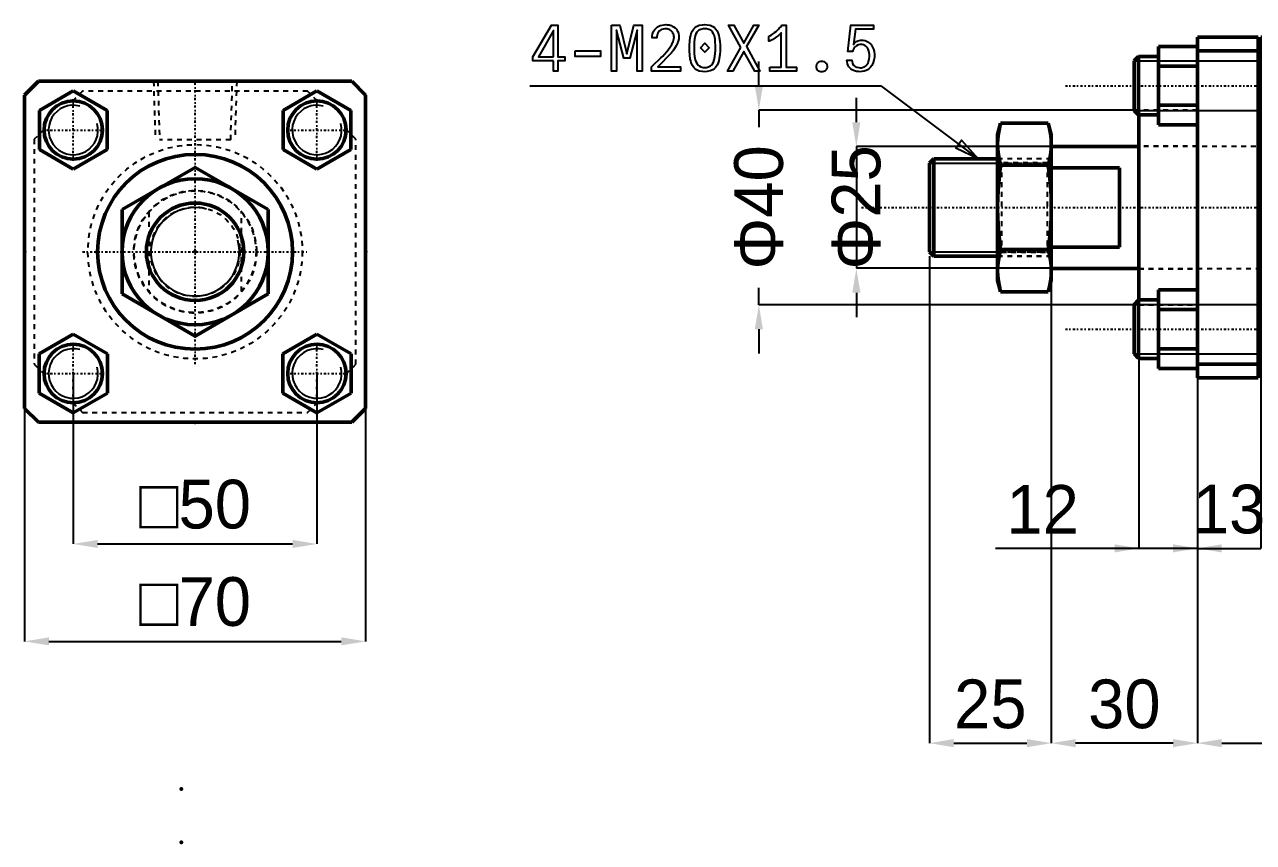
# Model space of a CAD drawing. Header units: millimetres. Extents: x -38 to 620, y -593 to 94.
# Drawn here: x -35 to 217.2, y -121.3 to 46.7 of the extents above; entities that cross this region are included whole.
import ezdxf

# ---------------------------------------------------------------- set-up
doc = ezdxf.new("R2010")
doc.units = ezdxf.units.MM
doc.linetypes.add('Center', pattern=[1.5, 0.45, -0.5, 0.05, -0.5])
doc.linetypes.add('Dashed', pattern=[2, 1, -1])
for name, color, linetype, lineweight in [('2d ConnectionPoints', 7, 'Continuous', 50), ('AM_0', 7, 'Continuous', 50), ('AM_5', 3, 'Continuous', 25), ('AM_7', 7, 'Center', 25), ('AM_9', 6, 'Dashed', 25)]:
    doc.layers.add(name, color=color, linetype=linetype, lineweight=lineweight)
doc.dimstyles.new('ISO-25', dxfattribs={"dimtxt": 2.5, "dimasz": 2.5, "dimexe": 1.25, "dimexo": 0.625, "dimtad": 1, "dimtxsty": 'Standard', "dimcen": 2.5, "dimadec": 0, "dimazin": 0, "dimtfac": 1, "dimtmove": 0, "dimatfit": 3, "dimfxl": 1, "dimarcsym": 0})

# ---------------------------------------------------------------- blocks, each defined once
blk = doc.blocks.new('1_HC_M20X1_5NUT_0_in_HC210_A_SD_40_100_0_A_0__0')
at = {"layer": 'AM_0'}
for p, q in [((-15, 8.66), (0, 17.32)), ((0, 17.32), (15, 8.66)), ((-15, -8.66), (-15, 8.66)), ((15, 8.66), (15, -8.66)), ((0, -17.32), (-15, -8.66)), ((15, -8.66), (0, -17.32))]:
    blk.add_line(p, q, dxfattribs=at)
blk.add_circle((0, 0), 15, dxfattribs=at)
at = {"layer": 'AM_9'}
blk.add_circle((0, 0), 9.19, dxfattribs=at)
blk = doc.blocks.new('2_HC210_A__40_100_0SD__rod__0_in_HC210_A_SD_40_100_0_A_0__0')
at = {"layer": 'AM_0'}
blk.add_circle((0, 0), 10, dxfattribs=at)
at = {"layer": 'AM_5'}
blk.add_arc((0, 0), 9.08, 75, 15, dxfattribs=at)
at = {"layer": 'AM_9'}
for p, q in [((-9.5, 8.12), (-9.5, -8.12)), ((9.5, -8.12), (9.5, 8.12))]:
    blk.add_line(p, q, dxfattribs=at)
blk.add_circle((0, 0), 12.5, dxfattribs=at)
blk = doc.blocks.new('3_A__SD_40_100_A___0__0_in_HC210_A_SD_40_100_0_A_0__0')
at = {"layer": 'AM_0'}
for p, q in [((-32.17, 35), (-35, 32.17)), ((32.17, 35), (-32.17, 35)), ((-25, 33.03), (-31.95, 29.01)), ((-18.05, 29.01), (-25, 33.03)), ((25, 33.03), (18.05, 29.01)), ((31.95, 29.01), (25, 33.03)), ((35, 32.17), (32.17, 35)), ((-35, 32.17), (-35, -32.17)), ((35, -32.17), (35, 32.17)), ((-31.95, 29.01), (-31.95, 20.99)), ((-18.05, 20.99), (-18.05, 29.01)), ((18.05, 29.01), (18.05, 20.99)), ((31.95, 20.99), (31.95, 29.01)), ((-31.95, 20.99), (-25, 16.97)), ((-25, 16.97), (-18.05, 20.99)), ((18.05, 20.99), (25, 16.97)), ((25, 16.97), (31.95, 20.99)), ((-25, -16.92), (-32, -20.96)), ((-18, -20.96), (-25, -16.92)), ((25, -16.92), (18, -20.96)), ((32, -20.96), (25, -16.92)), ((-32, -20.96), (-32, -29.04)), ((-18, -29.04), (-18, -20.96)), ((18, -20.96), (18, -29.04)), ((32, -29.04), (32, -20.96)), ((-32, -29.04), (-25, -33.08)), ((-25, -33.08), (-18, -29.04)), ((18, -29.04), (25, -33.08)), ((25, -33.08), (32, -29.04)), ((-35, -32.17), (-32.17, -35)), ((32.17, -35), (35, -32.17)), ((-32.17, -35), (32.17, -35))]:
    blk.add_line(p, q, dxfattribs=at)
for centre, radius in [((-25, 25), 6), ((25, 25), 6), ((0, 0), 20), ((-25, -25), 6), ((25, -25), 6)]:
    blk.add_circle(centre, radius, dxfattribs=at)
at = {"layer": 'AM_5', "linetype": 'Dashed'}
for p, q in [((-8.53, 35), (-8.16, 23)), ((8.53, 35), (8.16, 23))]:
    blk.add_line(p, q, dxfattribs=at)
at = {"layer": 'AM_5'}
for centre in [(-25, 25), (25, 25), (-25, -25), (25, -25)]:
    blk.add_arc(centre, 5.08, 75, 15, dxfattribs=at)
at = {"layer": 'AM_7'}
for p, q in [((0, -23.1), (0, 35.6)), ((-25, 18.7), (-25, 31.3)), ((25, 18.7), (25, 31.3)), ((-31.3, 25), (-18.7, 25)), ((18.7, 25), (31.3, 25)), ((-23.1, 0), (23.1, 0)), ((-25, -31.3), (-25, -18.7)), ((25, -31.3), (25, -18.7)), ((-31.3, -25), (-18.7, -25)), ((18.7, -25), (31.3, -25))]:
    blk.add_line(p, q, dxfattribs=at)
at = {"layer": 'AM_9'}
for p, q in [((-23.1, 33), (-25.1, 31)), ((23.1, 33), (-23.1, 33)), ((-7.67, 35), (-7.3, 23)), ((7.3, 23), (7.67, 35)), ((25.1, 31), (23.1, 33)), ((-31, 25.1), (-33, 23.1)), ((-33, 23.1), (-33, -23.1)), ((7.3, 23), (-7.3, 23)), ((33, 23.1), (31, 25.1)), ((33, -23.1), (33, 23.1)), ((-33, -23.1), (-31, -25.1)), ((31, -25.1), (33, -23.1)), ((-25.1, -31), (-23.1, -33)), ((23.1, -33), (25.1, -31)), ((-23.1, -33), (23.1, -33))]:
    blk.add_line(p, q, dxfattribs=at)
for radius in [22, 12.6]:
    blk.add_circle((0, 0), radius, dxfattribs=at)
blk = doc.blocks.new('*D4')
at = {"layer": 'AM_5', "color": 0, "lineweight": -2}
for p, q in [((-35, 0), (-35, -80)), ((35, 0), (35, -80)), ((-30, -80), (30, -80))]:
    blk.add_line(p, q, dxfattribs=at)
at = {"layer": 'AM_5', "color": 0}
for points in [[(-30, -79.17), (-30, -80.83), (-35, -80)], [(30, -80.83), (30, -79.17), (35, -80)]]:
    blk.add_solid(points, dxfattribs=at)
at = {"layer": 'Defpoints', "color": 0}
for p in [(-35, 0), (35, 0), (35, -80)]:
    blk.add_point(p, dxfattribs=at)
at = {"layer": 'AM_5', "color": 0, "insert": (0, -71.89), "char_height": 10, "attachment_point": 5}
blk.add_mtext('□70', dxfattribs=at)
blk = doc.blocks.new('*D5')
at = {"layer": 'AM_5', "color": 0, "lineweight": -2}
for p, q in [((-25, -25), (-25, -60)), ((25, -25), (25, -60)), ((-20, -60), (20, -60))]:
    blk.add_line(p, q, dxfattribs=at)
at = {"layer": 'AM_5', "color": 0}
for points in [[(-20, -59.17), (-20, -60.83), (-25, -60)], [(20, -60.83), (20, -59.17), (25, -60)]]:
    blk.add_solid(points, dxfattribs=at)
at = {"layer": 'Defpoints', "color": 0}
for p in [(-25, -25), (25, -25), (25, -60)]:
    blk.add_point(p, dxfattribs=at)
at = {"layer": 'AM_5', "color": 0, "insert": (0, -51.89), "char_height": 10, "attachment_point": 5}
blk.add_mtext('□50', dxfattribs=at)
blk = doc.blocks.new('1_HC_M20X1_5NUT_0_in_HC210_A_SD_40_100_0_A_0__2')
at = {"layer": 'AM_0'}
for p, q in [((-53.38, 17.32), (-54, 15)), ((-53.38, 17.32), (-43.62, 17.32)), ((-43, 15), (-43.62, 17.32)), ((-54, 15), (-54, -15)), ((-43, 15), (-43, -15)), ((-53.38, 8.66), (-43.62, 8.66)), ((-53.38, -8.66), (-43.62, -8.66)), ((-54, -15), (-53.38, -17.32)), ((-43.62, -17.32), (-43, -15)), ((-53.38, -17.32), (-43.62, -17.32))]:
    blk.add_line(p, q, dxfattribs=at)
for points in [[(-53.38, 17.32), (-53.64, 16.24), (-53.83, 15.17), (-53.96, 14.08), (-54, 12.99)], [(-43, 12.99), (-43.04, 14.07), (-43.16, 15.16), (-43.36, 16.24), (-43.62, 17.32)], [(-54, 12.99), (-53.96, 11.91), (-53.84, 10.83), (-53.64, 9.74), (-53.38, 8.66)], [(-43.62, 8.66), (-43.36, 9.74), (-43.17, 10.82), (-43.04, 11.9), (-43, 12.99)], [(-53.38, 8.66), (-53.64, 6.51), (-53.83, 4.35), (-53.96, 2.18), (-54, 0)], [(-43, 0), (-43.04, 2.23), (-43.17, 4.46), (-43.37, 6.56), (-43.62, 8.66)], [(-54, 0), (-53.96, -2.23), (-53.83, -4.46), (-53.63, -6.56), (-53.38, -8.66)], [(-43.62, -8.66), (-43.36, -6.51), (-43.17, -4.35), (-43.04, -2.18), (-43, 0)], [(-53.38, -8.66), (-53.64, -9.74), (-53.83, -10.82), (-53.96, -11.9), (-54, -12.99)], [(-43, -12.99), (-43.04, -11.91), (-43.16, -10.83), (-43.36, -9.74), (-43.62, -8.66)], [(-54, -12.99), (-53.96, -14.07), (-53.84, -15.16), (-53.64, -16.24), (-53.38, -17.32)], [(-43.62, -17.32), (-43.36, -16.24), (-43.17, -15.17), (-43.04, -14.08), (-43, -12.99)]]:
    blk.add_lwpolyline(points, dxfattribs=at)
at = {"layer": 'AM_5', "linetype": 'Dashed'}
for p, q in [((-43, 10), (-54, 10)), ((-43, -10), (-54, -10))]:
    blk.add_line(p, q, dxfattribs=at)
at = {"layer": 'AM_9'}
for p, q in [((-53.19, 9.19), (-54, 10)), ((-43.81, 9.19), (-53.19, 9.19)), ((-53.19, 9.19), (-53.19, -9.19)), ((-43, 10), (-43.81, 9.19)), ((-43.81, 9.19), (-43.81, -9.19)), ((-54, -10), (-53.19, -9.19)), ((-53.19, -9.19), (-43.81, -9.19)), ((-43.81, -9.19), (-43, -10))]:
    blk.add_line(p, q, dxfattribs=at)
blk = doc.blocks.new('2_HC210_A__40_100_0SD__rod__0_in_HC210_A_SD_40_100_0_A_0__2')
at = {"layer": 'AM_0'}
for p, q in [((-25, 12.5), (-43, 12.5)), ((-67.08, 10), (-68, 9.08)), ((-68, 9.08), (-68, -9.08)), ((-54, 10), (-67.08, 10)), ((-67.08, 10), (-67.08, -10)), ((-29, 8.12), (-43, 8.12)), ((-29, -8.12), (-29, 8.12)), ((-68, -9.08), (-67.08, -10)), ((-67.08, -10), (-54, -10)), ((-29, -8.12), (-43, -8.12)), ((-43, -12.5), (-25, -12.5))]:
    blk.add_line(p, q, dxfattribs=at)
at = {"layer": 'AM_5'}
for p, q in [((-68, 9.08), (-54, 9.08)), ((-68, -9.08), (-54, -9.08))]:
    blk.add_line(p, q, dxfattribs=at)
at = {"layer": 'AM_5', "linetype": 'Dashed'}
for p, q in [((-54, 9.08), (-43, 9.08)), ((-43, 10), (-43, 9.08)), ((-54, -9.08), (-43, -9.08)), ((-43, -10), (-43, -9.08))]:
    blk.add_line(p, q, dxfattribs=at)
at = {"layer": 'AM_7'}
blk.add_line((-81.95, 0), (224.95, 0), dxfattribs=at)
at = {"layer": 'AM_9'}
for p, q in [((211, 20), (147, 20)), ((147, 20), (147, -20)), ((147, 12.5), (-25, 12.5)), ((-43, 10), (-54, 10)), ((-54, -10), (-43, -10)), ((-25, -12.5), (147, -12.5)), ((147, -20), (211, -20))]:
    blk.add_line(p, q, dxfattribs=at)
blk = doc.blocks.new('3_A__SD_40_100_A___0__0_in_HC210_A_SD_40_100_0_A_0__2')
at = {"layer": 'AM_0'}
for p, q in [((-21, 33.03), (-13, 33.03)), ((-21, 16.97), (-21, 33.03)), ((-0.5, 35), (-13, 35)), ((-13, -35), (-13, 35)), ((-0.5, 35), (-0.5, -35)), ((-0.5, 33), (0, 33)), ((47, 35), (0, 35)), ((0, 35), (0, -35)), ((47, -35), (47, 35)), ((211, -35), (211, 35)), ((243, 35), (211, 35)), ((243, -35), (243, 35)), ((251, 33.03), (243, 33.03)), ((251, 16.97), (251, 33.03)), ((-25.08, 31), (-26, 30.08)), ((-21, 31), (-25.08, 31)), ((-25.08, 31), (-25.08, 19)), ((-0.5, 32.17), (-13, 32.17)), ((0, 31), (-0.5, 31)), ((47, 32.17), (0, 32.17)), ((211, 31), (47, 31)), ((243, 32.17), (211, 32.17)), ((255.08, 31), (251, 31)), ((256, 30.08), (255.08, 31)), ((255.08, 31), (255.08, 19)), ((-26, 30.08), (-26, 19.92)), ((-21, 29.01), (-13, 29.01)), ((251, 29.01), (243, 29.01)), ((256, 30.08), (256, 19.92)), ((-0.5, 25.1), (0, 25.1)), ((-0.5, 23.1), (0, 23.1)), ((-21, 20.99), (-13, 20.99)), ((251, 20.99), (243, 20.99)), ((-26, 19.92), (-25.08, 19)), ((-25.08, 19), (-21, 19)), ((-25, -19), (-25, 19)), ((47, 19), (211, 19)), ((251, 19), (255.08, 19)), ((255.08, 19), (256, 19.92)), ((-21, 16.97), (-13, 16.97)), ((251, 16.97), (243, 16.97)), ((-21, -16.92), (-13, -16.92)), ((-21, -33.08), (-21, -16.92)), ((251, -16.92), (243, -16.92)), ((251, -33.08), (251, -16.92)), ((-25.08, -19), (-26, -19.92)), ((-26, -19.92), (-26, -30.08)), ((-21, -19), (-25.08, -19)), ((-25.08, -19), (-25.08, -31)), ((211, -19), (47, -19)), ((255.08, -19), (251, -19)), ((256, -19.92), (255.08, -19)), ((255.08, -19), (255.08, -31)), ((256, -19.92), (256, -30.08)), ((-21, -20.96), (-13, -20.96)), ((251, -20.96), (243, -20.96)), ((-0.5, -23.1), (0, -23.1)), ((0, -25.1), (-0.5, -25.1)), ((-26, -30.08), (-25.08, -31)), ((-21, -29.04), (-13, -29.04)), ((251, -29.04), (243, -29.04)), ((255.08, -31), (256, -30.08)), ((-25.08, -31), (-21, -31)), ((-0.5, -32.17), (-13, -32.17)), ((-0.5, -31), (0, -31)), ((47, -32.17), (0, -32.17)), ((47, -31), (211, -31)), ((243, -32.17), (211, -32.17)), ((251, -31), (255.08, -31)), ((-21, -33.08), (-13, -33.08)), ((-0.5, -35), (-13, -35)), ((-0.5, -33), (0, -33)), ((47, -35), (0, -35)), ((243, -35), (211, -35)), ((251, -33.08), (243, -33.08))]:
    blk.add_line(p, q, dxfattribs=at)
at = {"layer": 'AM_5', "linetype": 'Dashed'}
for p, q in [((21.47, 35), (21.84, 23)), ((38.53, 35), (38.16, 23)), ((219.47, 35), (219.84, 23)), ((236.53, 35), (236.16, 23))]:
    blk.add_line(p, q, dxfattribs=at)
at = {"layer": 'AM_5'}
for p, q in [((-0.5, 31), (-0.5, 30.08)), ((-0.5, 31), (-0.5, 19)), ((230.5, 31), (230.5, 30.08)), ((230.5, 31), (230.5, 19)), ((-26, 30.08), (-0.5, 30.08)), ((256, 30.08), (230.5, 30.08)), ((-26, 19.92), (-0.5, 19.92)), ((-0.5, 19), (-0.5, 19.92)), ((256, 19.92), (230.5, 19.92)), ((230.5, 19), (230.5, 19.92)), ((-26, -19.92), (-0.5, -19.92)), ((-0.5, -19), (-0.5, -19.92)), ((-0.5, -19), (-0.5, -31)), ((230.5, -19), (230.5, -19.92)), ((230.5, -19), (230.5, -31)), ((256, -19.92), (230.5, -19.92)), ((-26, -30.08), (-0.5, -30.08)), ((-0.5, -31), (-0.5, -30.08)), ((256, -30.08), (230.5, -30.08)), ((230.5, -31), (230.5, -30.08))]:
    blk.add_line(p, q, dxfattribs=at)
at = {"layer": 'AM_7'}
for p, q in [((30, 35.6), (30, 22.4)), ((228, 35.6), (228, 22.4)), ((-40.1, 25), (270.1, 25)), ((-40.1, -25), (270.1, -25))]:
    blk.add_line(p, q, dxfattribs=at)
at = {"layer": 'AM_9'}
for p, q in [((22.33, 35), (22.7, 23)), ((37.3, 23), (37.67, 35)), ((220.33, 35), (220.7, 23)), ((235.3, 23), (235.67, 35)), ((37.3, 23), (22.7, 23)), ((235.3, 23), (220.7, 23)), ((211, 22), (47, 22)), ((-25, 19), (-25, 20)), ((-13, 20), (-25, 20)), ((211, 20), (47, 20)), ((-13, 12.6), (-25, 12.6)), ((47, 12.5), (-13, 12.5)), ((-25, -12.6), (-13, -12.6)), ((-13, -12.5), (47, -12.5)), ((-25, -20), (-25, -19)), ((-25, -20), (-13, -20)), ((47, -20), (211, -20)), ((47, -22), (211, -22))]:
    blk.add_line(p, q, dxfattribs=at)
blk = doc.blocks.new('*D27')
at = {"layer": 'AM_5', "color": 0, "lineweight": -2}
for p, q in [((193.71, -10.9), (193.71, -60.9)), ((205.71, -25.9), (205.71, -60.9)), ((193.71, -60.9), (164.27, -60.9)), ((205.71, -60.9), (193.71, -60.9)), ((210.71, -60.9), (215.71, -60.9))]:
    blk.add_line(p, q, dxfattribs=at)
at = {"layer": 'AM_5', "color": 0}
for points in [[(188.71, -61.74), (188.71, -60.07), (193.71, -60.9)], [(210.71, -60.07), (210.71, -61.74), (205.71, -60.9)]]:
    blk.add_solid(points, dxfattribs=at)
at = {"layer": 'Defpoints', "color": 0}
for p in [(193.71, -10.9), (205.71, -25.9), (193.71, -60.9)]:
    blk.add_point(p, dxfattribs=at)
at = {"layer": 'AM_5', "color": 0, "insert": (173.94, -52.9), "char_height": 10, "attachment_point": 5}
blk.add_mtext('12', dxfattribs=at)
blk = doc.blocks.new('*D28')
at = {"layer": 'AM_5', "color": 0, "lineweight": -2}
for p, q in [((205.71, -25.9), (205.71, -60.9)), ((218.71, -25.9), (218.71, -60.9)), ((200.71, -60.9), (195.71, -60.9)), ((205.71, -60.9), (218.71, -60.9)), ((223.71, -60.9), (228.71, -60.9))]:
    blk.add_line(p, q, dxfattribs=at)
at = {"layer": 'AM_5', "color": 0}
for points in [[(200.71, -61.74), (200.71, -60.07), (205.71, -60.9)], [(223.71, -60.07), (223.71, -61.74), (218.71, -60.9)]]:
    blk.add_solid(points, dxfattribs=at)
at = {"layer": 'Defpoints', "color": 0}
for p in [(205.71, -25.9), (218.71, -25.9), (218.71, -60.9)]:
    blk.add_point(p, dxfattribs=at)
at = {"layer": 'AM_5', "color": 0, "insert": (212.21, -52.9), "char_height": 10, "attachment_point": 5}
blk.add_mtext('13', dxfattribs=at)
blk = doc.blocks.new('*D33')
at = {"layer": 'AM_5', "color": 0, "lineweight": -2}
for p, q in [((150.71, -0.9), (150.71, -100.9)), ((175.71, -3.4), (175.71, -100.9)), ((155.71, -100.9), (170.71, -100.9))]:
    blk.add_line(p, q, dxfattribs=at)
at = {"layer": 'AM_5', "color": 0}
for points in [[(155.71, -100.07), (155.71, -101.74), (150.71, -100.9)], [(170.71, -101.74), (170.71, -100.07), (175.71, -100.9)]]:
    blk.add_solid(points, dxfattribs=at)
at = {"layer": 'Defpoints', "color": 0}
for p in [(150.71, -0.9), (175.71, -3.4), (175.71, -100.9)]:
    blk.add_point(p, dxfattribs=at)
at = {"layer": 'AM_5', "color": 0, "insert": (163.21, -92.9), "char_height": 10, "attachment_point": 5}
blk.add_mtext('25', dxfattribs=at)
blk = doc.blocks.new('*D34')
at = {"layer": 'AM_5', "color": 0, "lineweight": -2}
for p, q in [((175.71, -3.4), (175.71, -100.9)), ((205.71, -25.9), (205.71, -100.9)), ((200.71, -100.9), (180.71, -100.9))]:
    blk.add_line(p, q, dxfattribs=at)
at = {"layer": 'AM_5', "color": 0}
for points in [[(180.71, -100.07), (180.71, -101.74), (175.71, -100.9)], [(200.71, -101.74), (200.71, -100.07), (205.71, -100.9)]]:
    blk.add_solid(points, dxfattribs=at)
at = {"layer": 'Defpoints', "color": 0}
for p in [(175.71, -3.4), (205.71, -25.9), (175.71, -100.9)]:
    blk.add_point(p, dxfattribs=at)
at = {"layer": 'AM_5', "color": 0, "insert": (190.71, -92.9), "char_height": 10, "attachment_point": 5}
blk.add_mtext('30', dxfattribs=at)
blk = doc.blocks.new('*D35')
at = {"layer": 'AM_5', "color": 0, "lineweight": -2}
for p, q in [((205.71, -25.9), (205.71, -100.9)), ((461.71, -25.9), (461.71, -100.9)), ((210.71, -100.9), (456.71, -100.9))]:
    blk.add_line(p, q, dxfattribs=at)
at = {"layer": 'AM_5', "color": 0}
for points in [[(210.71, -100.07), (210.71, -101.74), (205.71, -100.9)], [(456.71, -101.74), (456.71, -100.07), (461.71, -100.9)]]:
    blk.add_solid(points, dxfattribs=at)
at = {"layer": 'Defpoints', "color": 0}
for p in [(205.71, -25.9), (461.71, -25.9), (461.71, -100.9)]:
    blk.add_point(p, dxfattribs=at)
at = {"layer": 'AM_5', "color": 0, "insert": (333.71, -92.9), "char_height": 10, "attachment_point": 5}
blk.add_mtext('256', dxfattribs=at)
blk = doc.blocks.new('*D36')
at = {"layer": 'AM_5', "color": 0, "lineweight": -2}
for p, q in [((135.71, 26.6), (135.71, 31.6)), ((175.71, 21.6), (135.71, 21.6)), ((135.71, 21.6), (135.71, -3.4)), ((175.71, -3.4), (135.71, -3.4)), ((135.71, -8.4), (135.71, -13.4))]:
    blk.add_line(p, q, dxfattribs=at)
at = {"layer": 'AM_5', "color": 0}
for points in [[(134.87, 26.6), (136.54, 26.6), (135.71, 21.6)], [(136.54, -8.4), (134.87, -8.4), (135.71, -3.4)]]:
    blk.add_solid(points, dxfattribs=at)
at = {"layer": 'Defpoints', "color": 0}
for p in [(175.71, 21.6), (135.71, -3.4), (175.71, -3.4)]:
    blk.add_point(p, dxfattribs=at)
at = {"layer": 'AM_5', "color": 0, "insert": (135.71, 9.1), "char_height": 10, "attachment_point": 5, "rotation": 90}
blk.add_mtext('Φ25', dxfattribs=at)
blk = doc.blocks.new('*D37')
at = {"layer": 'AM_5', "color": 0, "lineweight": -2}
for p, q in [((115.71, 34.1), (115.71, 39.1)), ((193.71, 29.1), (115.71, 29.1)), ((115.71, 29.1), (115.71, 25.6)), ((115.71, -10.9), (115.71, -7.41)), ((193.71, -10.9), (115.71, -10.9)), ((115.71, -15.9), (115.71, -20.9))]:
    blk.add_line(p, q, dxfattribs=at)
at = {"layer": 'AM_5', "color": 0}
for points in [[(114.87, 34.1), (116.54, 34.1), (115.71, 29.1)], [(116.54, -15.9), (114.87, -15.9), (115.71, -10.9)]]:
    blk.add_solid(points, dxfattribs=at)
at = {"layer": 'Defpoints', "color": 0}
for p in [(193.71, 29.1), (115.71, -10.9), (193.71, -10.9)]:
    blk.add_point(p, dxfattribs=at)
at = {"layer": 'AM_5', "color": 0, "insert": (115.71, 9.1), "char_height": 10, "attachment_point": 5, "rotation": 90}
blk.add_mtext('Φ40', dxfattribs=at)

msp = doc.modelspace()

# ---------------------------------------------------------------- linework, layer by layer
at = {"layer": '2d ConnectionPoints'}
for p in [(0, 35), (0, 35), (164.706, 9.097), (175.706, 9.097), (-35, 0), (-35, 0), (0, 0), (0, 0), (0, 0), (0, 0), (0, 0), (0, 0), (0, 0), (0, 0), (0, 0), (35, 0), (35, 0), (0, -35), (0, -35), (-2.818, -110.286), (-2.818, -121.286)]:
    msp.add_point(p, dxfattribs=at)
at = {"layer": 'AM_5'}
for p, q in [((68.706, 34.097), (140.706, 34.097)), ((140.706, 34.097), (160.706, 19.097))]:
    msp.add_line(p, q, dxfattribs=at)
for points in [[(73.555, 39.177), (69.343, 39.177), (69.343, 40.022), (73.178, 46.522), (74.465, 46.522), (74.465, 40.055), (75.869, 40.055), (75.869, 39.177), (74.465, 39.177), (74.465, 37.097), (73.555, 37.097), (73.555, 39.177)], [(73.568, 40.055), (73.568, 45.43), (70.461, 40.055), (73.568, 40.055)], [(85.493, 46.522), (87.17, 46.522), (88.6, 40.633), (90.017, 46.522), (91.72, 46.522), (91.72, 37.097), (90.758, 37.097), (90.758, 45.534), (90.693, 45.502), (89.198, 39.762), (88.015, 39.762), (86.5, 45.502), (86.455, 45.528), (86.455, 37.097), (85.493, 37.097), (85.493, 46.522)], [(94, 38.319), (94, 38.319), (94.428, 38.71), (95.038, 39.282), (95.038, 39.282), (95.61, 39.836), (95.969, 40.194), (95.969, 40.194), (96.314, 40.556), (96.808, 41.125), (96.808, 41.125), (97.273, 41.724), (97.568, 42.141), (97.568, 42.141), (97.828, 42.557), (98.109, 43.149), (98.109, 43.149), (98.261, 43.703), (98.29, 44.052), (98.29, 44.052), (98.281, 44.248), (98.235, 44.525), (98.235, 44.525), (98.148, 44.782), (98.069, 44.943), (98.069, 44.943), (97.974, 45.092), (97.806, 45.289), (97.806, 45.289), (97.609, 45.454), (97.461, 45.547), (97.461, 45.547), (97.303, 45.624), (97.051, 45.708), (97.051, 45.708), (96.782, 45.753), (96.593, 45.762), (96.593, 45.762), (96.385, 45.753), (96.09, 45.706), (96.09, 45.706), (95.815, 45.62), (95.644, 45.541), (95.644, 45.541), (95.485, 45.444), (95.274, 45.27), (95.274, 45.27), (95.095, 45.06), (94.994, 44.9), (94.994, 44.9), (94.91, 44.727), (94.819, 44.443), (94.819, 44.443), (94.77, 44.132), (94.76, 43.909), (93.785, 43.909), (93.785, 43.909), (93.8, 44.243), (93.88, 44.707), (93.88, 44.707), (94.027, 45.128), (94.162, 45.385), (94.162, 45.385), (94.324, 45.62), (94.605, 45.927), (94.605, 45.927), (94.934, 46.181), (95.18, 46.321), (95.18, 46.321), (95.441, 46.435), (95.853, 46.56), (95.853, 46.56), (96.289, 46.626), (96.593, 46.639), (96.593, 46.639), (96.878, 46.627), (97.29, 46.564), (97.29, 46.564), (97.685, 46.448), (97.939, 46.34), (97.939, 46.34), (98.178, 46.209), (98.5, 45.971), (98.5, 45.971), (98.777, 45.683), (98.937, 45.463), (98.937, 45.463), (99.071, 45.223), (99.217, 44.832), (99.217, 44.832), (99.295, 44.404), (99.31, 44.098), (99.31, 44.098), (99.288, 43.751), (99.172, 43.219), (99.172, 43.219), (98.957, 42.671), (98.758, 42.297), (98.758, 42.297), (98.529, 41.926), (98.159, 41.388), (98.159, 41.388), (97.755, 40.874), (97.468, 40.545), (97.468, 40.545), (97.158, 40.211), (96.638, 39.669), (96.638, 39.669), (96.052, 39.078), (95.625, 38.657), (94.936, 37.981), (99.59, 37.975), (99.59, 37.097), (93.655, 37.097), (93.655, 38.007), (94, 38.319)], [(104.6, 36.967), (104.6, 36.967), (104.109, 36.991), (103.464, 37.117), (103.464, 37.117), (102.927, 37.35), (102.63, 37.565), (102.63, 37.565), (102.375, 37.822), (102.059, 38.275), (102.059, 38.275), (101.823, 38.807), (101.711, 39.206), (101.711, 39.206), (101.625, 39.646), (101.533, 40.387), (101.533, 40.387), (101.483, 41.227), (101.473, 41.842), (101.473, 41.842), (101.483, 42.443), (101.533, 43.266), (101.533, 43.266), (101.627, 43.995), (101.714, 44.429), (101.714, 44.429), (101.828, 44.825), (102.066, 45.353), (102.066, 45.353), (102.384, 45.802), (102.64, 46.057), (102.64, 46.057), (102.938, 46.272), (103.473, 46.504), (103.473, 46.504), (104.114, 46.628), (104.6, 46.652), (104.6, 46.652), (105.088, 46.628), (105.732, 46.504), (105.732, 46.504), (106.268, 46.272), (106.566, 46.057), (106.566, 46.057), (106.823, 45.802), (107.141, 45.354), (107.141, 45.354), (107.38, 44.827), (107.496, 44.432), (107.496, 44.432), (107.583, 43.999), (107.678, 43.27), (107.678, 43.27), (107.73, 42.445), (107.739, 41.842), (107.739, 41.842), (107.729, 41.236), (107.676, 40.404), (107.676, 40.404), (107.577, 39.664), (107.486, 39.223), (107.486, 39.223), (107.367, 38.82), (107.123, 38.283), (107.123, 38.283), (106.801, 37.827), (106.543, 37.568), (106.543, 37.568), (106.245, 37.352), (105.713, 37.118), (105.713, 37.118), (105.079, 36.991), (104.6, 36.967)], [(104.6, 37.825), (104.6, 37.825), (104.942, 37.846), (105.394, 37.955), (105.394, 37.955), (105.771, 38.158), (105.981, 38.345), (105.981, 38.345), (106.162, 38.567), (106.386, 38.951), (106.386, 38.951), (106.552, 39.398), (106.631, 39.73), (106.631, 39.73), (106.691, 40.091), (106.755, 40.69), (106.755, 40.69), (106.79, 41.358), (106.797, 41.842), (106.797, 41.842), (106.791, 42.355), (106.76, 43.047), (106.76, 43.047), (106.703, 43.648), (106.651, 43.997), (106.651, 43.997), (106.579, 44.312), (106.421, 44.734), (106.421, 44.734), (106.204, 45.094), (106.027, 45.3), (106.027, 45.3), (105.817, 45.473), (105.431, 45.661), (105.431, 45.661), (104.961, 45.762), (104.6, 45.781), (104.6, 45.781), (104.241, 45.762), (103.774, 45.661), (103.774, 45.661), (103.391, 45.473), (103.183, 45.3), (103.183, 45.3), (103.006, 45.094), (102.79, 44.734), (102.79, 44.734), (102.634, 44.312), (102.562, 43.997), (102.562, 43.997), (102.509, 43.648), (102.452, 43.047), (102.452, 43.047), (102.422, 42.355), (102.416, 41.842), (102.416, 41.842), (102.422, 41.354), (102.456, 40.682), (102.456, 40.682), (102.518, 40.083), (102.575, 39.723), (102.575, 39.723), (102.652, 39.394), (102.815, 38.95), (102.815, 38.95), (103.036, 38.567), (103.215, 38.345), (103.215, 38.345), (103.425, 38.158), (103.802, 37.955), (103.802, 37.955), (104.255, 37.846), (104.6, 37.825)], [(111.995, 41.972), (109.454, 46.522), (110.533, 46.522), (112.619, 42.85), (114.667, 46.522), (115.707, 46.522), (113.165, 42.148), (115.915, 37.097), (114.875, 37.097), (112.606, 41.153), (110.364, 37.097), (109.298, 37.097), (111.995, 41.972)], [(117.922, 37.929), (120.314, 37.929), (120.314, 44.962), (120.314, 44.962), (120.185, 44.833), (119.968, 44.631), (119.968, 44.631), (119.721, 44.419), (119.54, 44.273), (119.54, 44.273), (119.353, 44.128), (119.069, 43.922), (119.069, 43.922), (118.783, 43.73), (118.591, 43.61), (118.591, 43.61), (118.404, 43.502), (118.144, 43.37), (118.144, 43.37), (117.909, 43.275), (117.766, 43.233), (117.766, 44.221), (117.766, 44.221), (117.943, 44.306), (118.223, 44.466), (118.223, 44.466), (118.519, 44.666), (118.725, 44.822), (118.725, 44.822), (118.931, 44.99), (119.232, 45.249), (119.232, 45.249), (119.522, 45.518), (119.709, 45.703), (119.709, 45.703), (119.886, 45.886), (120.124, 46.142), (120.124, 46.142), (120.327, 46.377), (120.444, 46.522), (121.276, 46.522), (121.276, 37.929), (123.447, 37.929), (123.447, 37.097), (117.922, 37.097), (117.922, 37.929)], [(136.47, 36.98), (136.47, 36.98), (136.176, 36.99), (135.758, 37.043), (135.758, 37.043), (135.365, 37.14), (135.118, 37.23), (135.118, 37.23), (134.886, 37.342), (134.574, 37.55), (134.574, 37.55), (134.307, 37.808), (134.153, 38.007), (134.153, 38.007), (134.023, 38.229), (133.882, 38.602), (133.882, 38.602), (133.806, 39.024), (133.792, 39.333), (134.806, 39.333), (134.806, 39.333), (134.825, 39.041), (134.924, 38.66), (134.924, 38.66), (135.107, 38.347), (135.277, 38.176), (135.277, 38.176), (135.477, 38.036), (135.821, 37.884), (135.821, 37.884), (136.216, 37.802), (136.509, 37.786), (136.509, 37.786), (136.76, 37.8), (137.104, 37.872), (137.104, 37.872), (137.407, 38.007), (137.588, 38.131), (137.588, 38.131), (137.75, 38.277), (137.96, 38.529), (137.96, 38.529), (138.129, 38.819), (138.218, 39.034), (138.218, 39.034), (138.291, 39.262), (138.369, 39.619), (138.369, 39.619), (138.412, 39.995), (138.42, 40.256), (138.42, 40.256), (138.412, 40.495), (138.371, 40.842), (138.371, 40.842), (138.295, 41.176), (138.225, 41.39), (138.225, 41.39), (138.139, 41.594), (137.979, 41.869), (137.979, 41.869), (137.784, 42.107), (137.633, 42.245), (137.633, 42.245), (137.467, 42.362), (137.19, 42.489), (137.19, 42.489), (136.878, 42.557), (136.652, 42.57), (136.652, 42.57), (136.41, 42.554), (136.07, 42.471), (136.07, 42.471), (135.755, 42.316), (135.56, 42.174), (135.56, 42.174), (135.382, 42.003), (135.163, 41.704), (135.163, 41.704), (135, 41.352), (134.923, 41.088), (133.935, 41.088), (134.611, 46.548), (139.2, 46.548), (139.2, 45.703), (135.534, 45.703), (135.118, 42.577), (135.118, 42.577), (135.255, 42.745), (135.47, 42.964), (135.47, 42.964), (135.696, 43.145), (135.852, 43.243), (135.852, 43.243), (136.016, 43.324), (136.283, 43.411), (136.283, 43.411), (136.574, 43.458), (136.782, 43.467), (136.782, 43.467), (137.101, 43.45), (137.546, 43.36), (137.546, 43.36), (137.951, 43.193), (138.199, 43.038), (138.199, 43.038), (138.427, 42.854), (138.725, 42.532), (138.725, 42.532), (138.973, 42.154), (139.109, 41.871), (139.109, 41.871), (139.221, 41.57), (139.343, 41.092), (139.343, 41.092), (139.408, 40.585), (139.421, 40.23), (139.421, 40.23), (139.406, 39.857), (139.328, 39.329), (139.328, 39.329), (139.184, 38.841), (139.05, 38.537), (139.05, 38.537), (138.89, 38.255), (138.605, 37.881), (138.605, 37.881), (138.266, 37.567), (138.01, 37.39), (138.01, 37.39), (137.734, 37.242), (137.29, 37.083), (137.29, 37.083), (136.81, 36.997), (136.47, 36.98)], [(78.006, 41.283), (83.206, 41.283), (83.206, 40.113), (78.006, 40.113), (78.006, 41.283)], [(103.729, 41.842), (104.6, 42.817), (105.471, 41.842), (104.6, 40.958), (103.729, 41.842)], [(128.6, 36.915), (128.6, 36.915), (128.41, 36.927), (128.155, 36.991), (128.155, 36.991), (127.934, 37.109), (127.807, 37.217), (127.807, 37.217), (127.699, 37.346), (127.583, 37.569), (127.583, 37.569), (127.52, 37.828), (127.508, 38.02), (127.508, 38.02), (127.52, 38.212), (127.583, 38.471), (127.583, 38.471), (127.699, 38.694), (127.807, 38.823), (127.807, 38.823), (127.934, 38.932), (128.155, 39.05), (128.155, 39.05), (128.41, 39.113), (128.6, 39.125), (128.6, 39.125), (128.792, 39.113), (129.051, 39.05), (129.051, 39.05), (129.274, 38.932), (129.403, 38.823), (129.403, 38.823), (129.511, 38.694), (129.629, 38.471), (129.629, 38.471), (129.693, 38.212), (129.705, 38.02), (129.705, 38.02), (129.693, 37.83), (129.629, 37.573), (129.629, 37.573), (129.511, 37.35), (129.403, 37.221), (129.403, 37.221), (129.274, 37.111), (129.051, 36.992), (129.051, 36.992), (128.792, 36.927), (128.6, 36.915)], [(160.706, 19.097), (156.106, 21.297), (157.306, 22.897), (160.706, 19.097)]]:
    msp.add_lwpolyline(points, dxfattribs=at)

# ---------------------------------------------------------------- block references
for name, p in [('3_A__SD_40_100_A___0__0_in_HC210_A_SD_40_100_0_A_0__2', (218.706, 9.097)), ('3_A__SD_40_100_A___0__0_in_HC210_A_SD_40_100_0_A_0__0', (0, 0)), ('2_HC210_A__40_100_0SD__rod__0_in_HC210_A_SD_40_100_0_A_0__2', (218.706, 9.097)), ('1_HC_M20X1_5NUT_0_in_HC210_A_SD_40_100_0_A_0__2', (218.706, 9.097)), ('1_HC_M20X1_5NUT_0_in_HC210_A_SD_40_100_0_A_0__0', (0, 0)), ('2_HC210_A__40_100_0SD__rod__0_in_HC210_A_SD_40_100_0_A_0__0', (0, 0))]:
    msp.add_blockref(name, p)

# ---------------------------------------------------------------- dimensions: what is measured, and where the dimension line sits
for base, p1, p2, text, picture, middle in [((115.706, -10.903), (193.706, 29.097), (193.706, -10.903), 'Φ40', '*D37', (115.706, 9.097)), ((135.706, -3.403), (175.706, 21.597), (175.706, -3.403), 'Φ25', '*D36', (135.706, 9.097))]:
    dim = msp.add_linear_dim(base=base, p1=p1, p2=p2, angle=90, text=text, dimstyle='ISO-25', override={"dimtxt": 10, "dimasz": 5, "dimexe": 0, "dimexo": 0, "dimgap": 3}, dxfattribs=at)
    dim.commit()
    dim.dimension.update_dxf_attribs({"geometry": picture, "text_midpoint": middle, "dimtype": 160, "text_rotation": 90})
for base, p1, p2, text, picture, middle in [((35, -80), (-35, 0), (35, 0), '□70', '*D4', (0, -80)), ((175.706, -100.903), (150.706, -0.903), (175.706, -3.403), '25', '*D33', (163.206, -100.903)), ((175.706, -100.903), (205.706, -25.903), (175.706, -3.403), '30', '*D34', (190.706, -100.903)), ((193.706, -60.903), (205.706, -25.903), (193.706, -10.903), '12', '*D27', (173.94, -60.903)), ((25, -60), (-25, -25), (25, -25), '□50', '*D5', (0, -60)), ((218.706, -60.903), (205.706, -25.903), (218.706, -25.903), '13', '*D28', (212.206, -60.903)), ((461.706, -100.903), (205.706, -25.903), (461.706, -25.903), '256', '*D35', (333.706, -100.903))]:
    dim = msp.add_linear_dim(base=base, p1=p1, p2=p2, text=text, dimstyle='ISO-25', override={"dimtxt": 10, "dimasz": 5, "dimexe": 0, "dimexo": 0, "dimgap": 3}, dxfattribs=at)
    dim.commit()
    dim.dimension.update_dxf_attribs({"geometry": picture, "text_midpoint": middle, "dimtype": 160})

doc.saveas('drawing.dxf')
